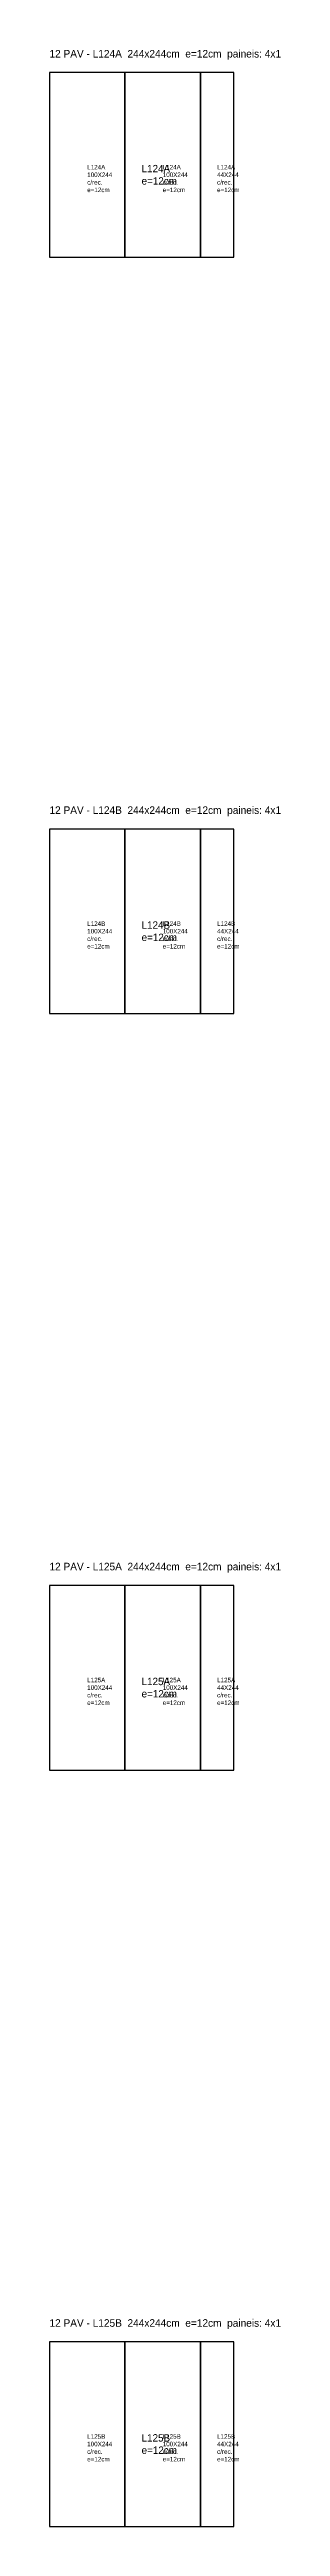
# Model space of a CAD drawing. Header units: metres. Extents: x -8087 to 184, y -3122 to 4551.
# Drawn here: x -122 to 184, y -3122 to 153 of the extents above; entities that cross this region are included whole.
import ezdxf

# ---------------------------------------------------------------- set-up
doc = ezdxf.new("R2010")
doc.units = ezdxf.units.M

msp = doc.modelspace()

# ---------------------------------------------------------------- linework, layer by layer
at = {"layer": 'Contorno'}
for points in [[(-122, -122), (122, -122), (122, 122), (-122, 122), (-122, -122)], [(-122, -1122), (122, -1122), (122, -878), (-122, -878), (-122, -1122)], [(-122, -2122), (122, -2122), (122, -1878), (-122, -1878), (-122, -2122)], [(-122, -3122), (122, -3122), (122, -2878), (-122, -2878), (-122, -3122)]]:
    msp.add_lwpolyline(points, close=True, dxfattribs=at)
at = {"layer": 'Paineis'}
for points in [[(-122, -122), (-22, -122), (-22, 122), (-122, 122)], [(-22, -122), (78, -122), (78, 122), (-22, 122)], [(78, -122), (122, -122), (122, 122), (78, 122)], [(-122, -1122), (-22, -1122), (-22, -878), (-122, -878)], [(-22, -1122), (78, -1122), (78, -878), (-22, -878)], [(78, -1122), (122, -1122), (122, -878), (78, -878)], [(-122, -2122), (-22, -2122), (-22, -1878), (-122, -1878)], [(-22, -2122), (78, -2122), (78, -1878), (-22, -1878)], [(78, -2122), (122, -2122), (122, -1878), (78, -1878)], [(-122, -3122), (-22, -3122), (-22, -2878), (-122, -2878)], [(-22, -3122), (78, -3122), (78, -2878), (-22, -2878)], [(78, -3122), (122, -3122), (122, -2878), (78, -2878)]]:
    msp.add_lwpolyline(points, close=True, dxfattribs=at)

# ---------------------------------------------------------------- texts
at = {"layer": 'AUX00', "char_height": 6, "attachment_point": 1}
for s, insert in [('L124A\\P100X244\\Pc/rec.\\Pe=12cm', (-72, 0)), ('L124A\\P100X244\\Pc/rec.\\Pe=12cm', (28, 0)), ('L124A\\P44X244\\Pc/rec.\\Pe=12cm', (100, 0)), ('L124B\\P100X244\\Pc/rec.\\Pe=12cm', (-72, -1000)), ('L124B\\P100X244\\Pc/rec.\\Pe=12cm', (28, -1000)), ('L124B\\P44X244\\Pc/rec.\\Pe=12cm', (100, -1000)), ('L125A\\P100X244\\Pc/rec.\\Pe=12cm', (-72, -2000)), ('L125A\\P100X244\\Pc/rec.\\Pe=12cm', (28, -2000)), ('L125A\\P44X244\\Pc/rec.\\Pe=12cm', (100, -2000)), ('L125B\\P100X244\\Pc/rec.\\Pe=12cm', (-72, -3000)), ('L125B\\P100X244\\Pc/rec.\\Pe=12cm', (28, -3000)), ('L125B\\P44X244\\Pc/rec.\\Pe=12cm', (100, -3000))]:
    msp.add_mtext(s, dxfattribs=dict(at, insert=insert))
at = {"layer": 'NOMENCLATURA', "char_height": 10, "attachment_point": 1}
for s, insert in [('12 PAV - L124A  244x244cm  e=12cm  paineis: 4x1', (-122, 152)), ('12 PAV - L124B  244x244cm  e=12cm  paineis: 4x1', (-122, -848)), ('12 PAV - L125A  244x244cm  e=12cm  paineis: 4x1', (-122, -1848)), ('12 PAV - L125B  244x244cm  e=12cm  paineis: 4x1', (-122, -2848))]:
    msp.add_mtext(s, dxfattribs=dict(at, insert=insert))
at = {"layer": 'Texto Secao', "char_height": 9.76, "attachment_point": 1}
for s, insert in [('L124A\\Pe=12cm', (0, 0)), ('L124B\\Pe=12cm', (0, -1000)), ('L125A\\Pe=12cm', (0, -2000)), ('L125B\\Pe=12cm', (0, -3000))]:
    msp.add_mtext(s, dxfattribs=dict(at, insert=insert))

doc.saveas('drawing.dxf')
